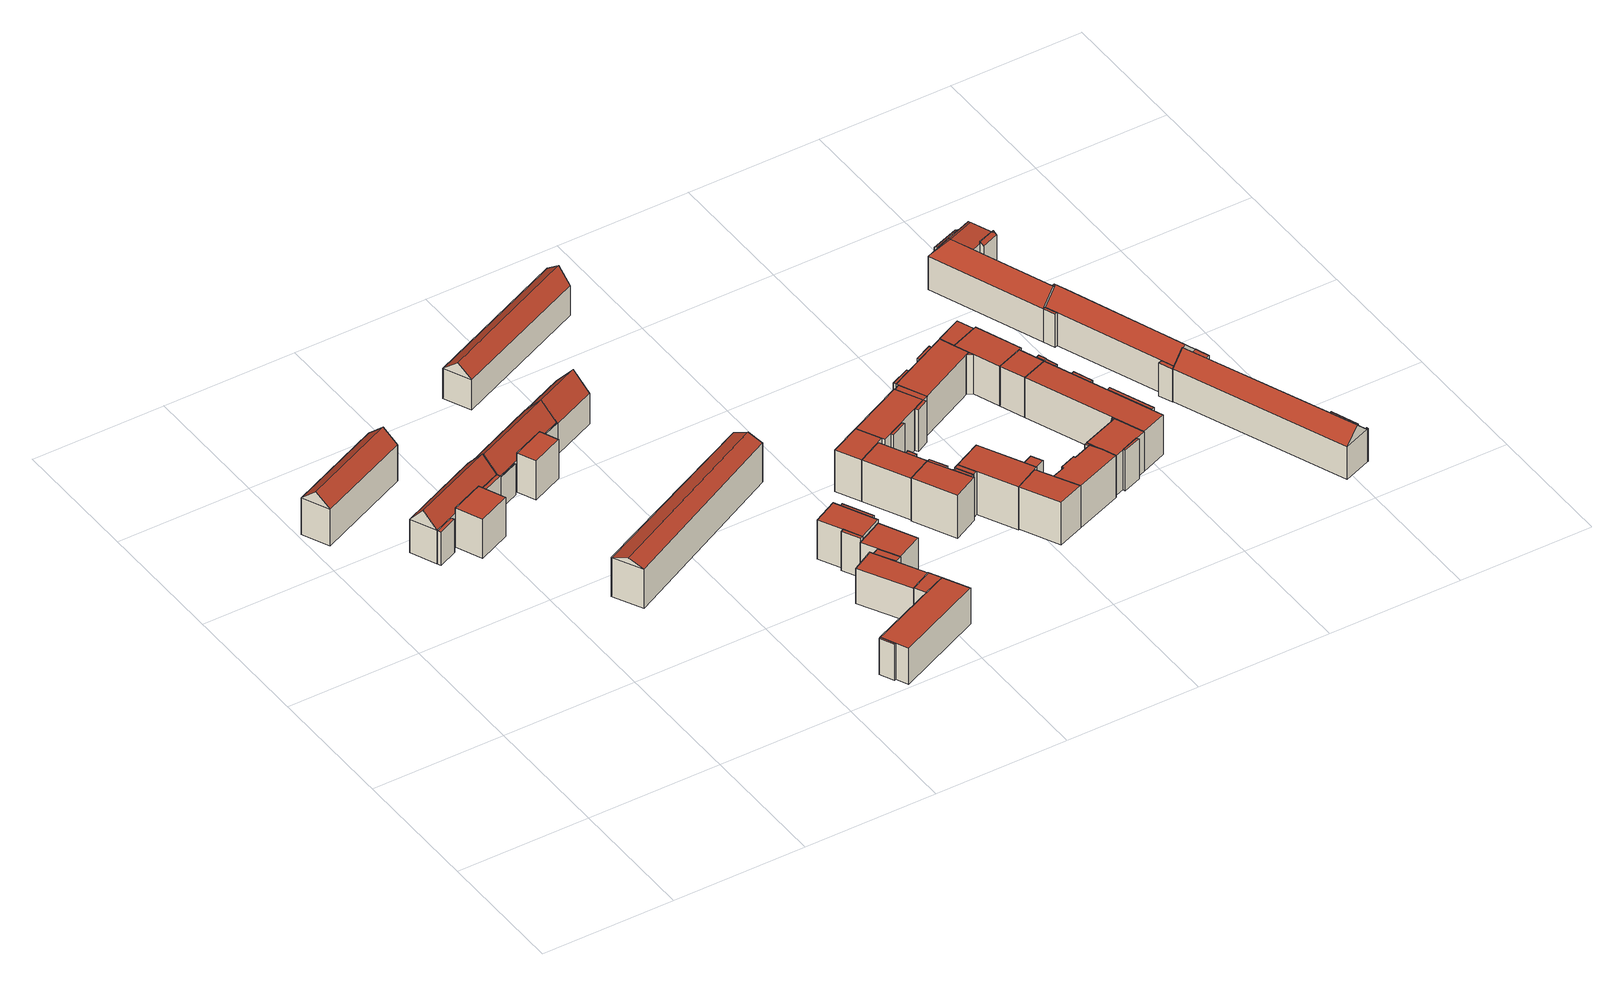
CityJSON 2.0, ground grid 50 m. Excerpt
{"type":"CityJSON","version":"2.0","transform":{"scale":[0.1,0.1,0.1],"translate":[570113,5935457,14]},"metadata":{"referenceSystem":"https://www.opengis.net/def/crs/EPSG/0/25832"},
"CityObjects":{
"building1":{"type":"Building","attributes":{"name":"Marienthaler StraÃe","Gemeindeschluessel":"02100123","function":"31001_1010","yearOfConstruction":1983,"roofType":"3100","measuredHeight":19.76,"storeysAboveGround":5},"address":[{"country":"Germany","locality":"Hamburg","thoroughfareNumber":"171","thoroughfareName":"Marienthaler Straße","postcode":"20535"}],"geometry":[{"type":"Solid","lod":"2","boundaries":[[[[0,1,2,3]],[[4,5,1,0]],[[6,7,5,4]],[[3,2,7,6]],[[0,8,4]],[[6,9,3]],[[3,9,8,0]],[[4,8,9,6]],[[1,5,7,2]]]],"semantics":{"surfaces":[{"type":"WallSurface"},{"type":"RoofSurface","Flaechenneigung":"49.3453458900435","Flaechenrichtung":"336.128006366865","Flaechengroesse":"286.462149416296"},{"type":"RoofSurface","Flaechenneigung":"49.3453482679837","Flaechenrichtung":"156.13058175922","Flaechengroesse":"286.464377842061"},{"type":"GroundSurface"}],"values":[[0,0,0,0,0,0,1,2,3]]}}]},
"building2":{"type":"Building","attributes":{"name":"Marienthaler StraÃe","Gemeindeschluessel":"02100123","function":"31001_1010"},"children":["building2-1","building2-2","building2-3","building2-4"]},
"building2-1":{"type":"BuildingPart","attributes":{"roofType":"1000","measuredHeight":13.73,"storeysAboveGround":5},"parents":["building2"],"geometry":[{"type":"Solid","lod":"2","boundaries":[[[[10,11,12,13]],[[14,15,11,10]],[[16,17,15,14]],[[13,12,17,16]],[[14,10,13,16]],[[11,15,17,12]]]],"semantics":{"surfaces":[{"type":"WallSurface"},{"type":"RoofSurface","Flaechenneigung":"90","Flaechenrichtung":"0","Flaechengroesse":"12.6203138162345"},{"type":"GroundSurface"}],"values":[[0,0,0,0,1,2]]}}]},
"building2-2":{"type":"BuildingPart","attributes":{"roofType":"3100","measuredHeight":19.68,"storeysAboveGround":5},"parents":["building2"],"geometry":[{"type":"Solid","lod":"2","boundaries":[[[[18,19,20,21]],[[14,15,19,18]],[[22,23,15,14]],[[21,20,23,22]],[[18,24,14]],[[22,25,21]],[[21,25,24,18]],[[14,24,25,22]],[[19,15,23,20]]]],"semantics":{"surfaces":[{"type":"WallSurface"},{"type":"RoofSurface","Flaechenneigung":"42.1239425469013","Flaechenrichtung":"336.247597038478","Flaechengroesse":"275.404232814907"},{"type":"RoofSurface","Flaechenneigung":"42.1235919723757","Flaechenrichtung":"156.434949438371","Flaechengroesse":"275.401360926405"},{"type":"GroundSurface"}],"values":[[0,0,0,0,0,0,1,2,3]]}}]},
"building2-3":{"type":"BuildingPart","attributes":{"roofType":"1000","measuredHeight":13.73,"storeysAboveGround":5},"parents":["building2"],"geometry":[{"type":"Solid","lod":"2","boundaries":[[[[26,27,28,29]],[[30,31,27,26]],[[22,23,31,30]],[[29,28,23,22]],[[30,26,29,22]],[[27,31,23,28]]]],"semantics":{"surfaces":[{"type":"WallSurface"},{"type":"RoofSurface","Flaechenneigung":"90","Flaechenrichtung":"0","Flaechengroesse":"11.4746150556935"},{"type":"GroundSurface"}],"values":[[0,0,0,0,1,2]]}}]},
"building2-4":{"type":"BuildingPart","attributes":{"roofType":"1000","measuredHeight":16.05,"storeysAboveGround":5},"parents":["building2"],"geometry":[{"type":"Solid","lod":"2","boundaries":[[[[32,33,34,35]],[[36,37,33,32]],[[38,39,37,36]],[[35,34,39,38]],[[36,32,35,38]],[[33,37,39,34]]]],"semantics":{"surfaces":[{"type":"WallSurface"},{"type":"RoofSurface","Flaechenneigung":"90","Flaechenrichtung":"0","Flaechengroesse":"141.328621007364"},{"type":"GroundSurface"}],"values":[[0,0,0,0,1,2]]}}]},
"building3":{"type":"Building","attributes":{"name":"Marienthaler StraÃe","Gemeindeschluessel":"02100123","function":"31001_1010"},"children":["building3-1","building3-2","building3-3","building3-4"]},
"building3-1":{"type":"BuildingPart","attributes":{"roofType":"1000","measuredHeight":12.82,"storeysAboveGround":5},"parents":["building3"],"geometry":[{"type":"Solid","lod":"2","boundaries":[[[[40,41,42,43]],[[44,45,41,40]],[[46,47,45,44]],[[43,42,47,46]],[[44,40,43,46]],[[41,45,47,42]]]],"semantics":{"surfaces":[{"type":"WallSurface"},{"type":"RoofSurface","Flaechenneigung":"90","Flaechenrichtung":"0","Flaechengroesse":"3.69058001801294"},{"type":"GroundSurface"}],"values":[[0,0,0,0,1,2]]}}]},
"building3-2":{"type":"BuildingPart","attributes":{"roofType":"3100","measuredHeight":19.62,"storeysAboveGround":5},"parents":["building3"],"geometry":[{"type":"Solid","lod":"2","boundaries":[[[[48,49,50,51]],[[52,53,49,48]],[[40,41,53,52]],[[51,50,41,40]],[[48,54,52]],[[40,55,51]],[[51,55,54,48]],[[52,54,55,40]],[[49,53,41,50]]]],"semantics":{"surfaces":[{"type":"WallSurface"},{"type":"RoofSurface","Flaechenneigung":"41.2927933065884","Flaechenrichtung":"336.173605182387","Flaechengroesse":"302.230199239545"},{"type":"RoofSurface","Flaechenneigung":"41.2927729689175","Flaechenrichtung":"156.216112564334","Flaechengroesse":"302.228823918568"},{"type":"GroundSurface"}],"values":[[0,0,0,0,0,0,1,2,3]]}}]},
"building3-3":{"type":"BuildingPart","attributes":{"roofType":"1000","measuredHeight":12.82,"storeysAboveGround":5},"parents":["building3"],"geometry":[{"type":"Solid","lod":"2","boundaries":[[[[56,57,53,52]],[[58,59,57,56]],[[60,61,59,58]],[[52,53,61,60]],[[58,56,52,60]],[[57,59,61,53]]]],"semantics":{"surfaces":[{"type":"WallSurface"},{"type":"RoofSurface","Flaechenneigung":"90","Flaechenrichtung":"0","Flaechengroesse":"3.04252201100334"},{"type":"GroundSurface"}],"values":[[0,0,0,0,1,2]]}}]},
"building3-4":{"type":"BuildingPart","attributes":{"roofType":"1000","measuredHeight":15.97,"storeysAboveGround":5},"parents":["building3"],"geometry":[{"type":"Solid","lod":"2","boundaries":[[[[62,63,64,65]],[[66,67,63,62]],[[68,69,67,66]],[[65,64,69,68]],[[66,62,65,68]],[[63,67,69,64]]]],"semantics":{"surfaces":[{"type":"WallSurface"},{"type":"RoofSurface","Flaechenneigung":"90","Flaechenrichtung":"0","Flaechengroesse":"97.6919204600187"},{"type":"GroundSurface"}],"values":[[0,0,0,0,1,2]]}}]},
"building4":{"type":"Building","attributes":{"name":"GriesstraÃe","Gemeindeschluessel":"02100123","function":"31001_1010","yearOfConstruction":1948,"roofType":"3100","measuredHeight":18.29,"storeysAboveGround":5},"address":[{"country":"Germany","locality":"Hamburg","thoroughfareNumber":"91","thoroughfareName":"Griesstraße","postcode":"20535"}],"geometry":[{"type":"Solid","lod":"2","boundaries":[[[[70,71,72,73]],[[74,75,71,70]],[[76,77,75,74]],[[73,72,77,76]],[[70,78,74]],[[76,79,73]],[[73,79,78,70]],[[74,78,79,76]],[[71,75,77,72]]]],"semantics":{"surfaces":[{"type":"WallSurface"},{"type":"RoofSurface","Flaechenneigung":"66.9086966339749","Flaechenrichtung":"334.128551646041","Flaechengroesse":"465.048843399703"},{"type":"RoofSurface","Flaechenneigung":"66.9105077200025","Flaechenrichtung":"153.63290235974","Flaechengroesse":"464.839470852734"},{"type":"GroundSurface"}],"values":[[0,0,0,0,0,0,1,2,3]]}}]},
"building5":{"type":"Building","attributes":{"name":"ChateauneufstraÃe","Gemeindeschluessel":"02100123","function":"31001_1010"},"children":["building5-1","building5-2","building5-3"]},
"building5-1":{"type":"BuildingPart","attributes":{"roofType":"1000","measuredHeight":14.78,"storeysAboveGround":5},"parents":["building5"],"geometry":[{"type":"Solid","lod":"2","boundaries":[[[[80,81,82,83]],[[84,85,81,80]],[[86,87,85,84]],[[83,82,87,86]],[[84,80,83,86]],[[81,85,87,82]]]],"semantics":{"surfaces":[{"type":"WallSurface"},{"type":"RoofSurface","Flaechenneigung":"90","Flaechenrichtung":"0","Flaechengroesse":"390.552429009424"},{"type":"GroundSurface"}],"values":[[0,0,0,0,1,2]]}}]},
"building5-2":{"type":"BuildingPart","attributes":{"roofType":"1000","measuredHeight":14.82,"storeysAboveGround":5},"parents":["building5"],"geometry":[{"type":"Solid","lod":"2","boundaries":[[[[88,89,90,91]],[[92,93,89,88]],[[94,81,93,92]],[[91,90,81,94]],[[92,88,91,94]],[[89,93,81,90]]]],"semantics":{"surfaces":[{"type":"WallSurface"},{"type":"RoofSurface","Flaechenneigung":"90","Flaechenrichtung":"0","Flaechengroesse":"44.296937575493"},{"type":"GroundSurface"}],"values":[[0,0,0,0,1,2]]}}]},
"building5-3":{"type":"BuildingPart","attributes":{"roofType":"1000","measuredHeight":14.78,"storeysAboveGround":5},"parents":["building5"],"geometry":[{"type":"Solid","lod":"2","boundaries":[[[[95,96,97,98]],[[99,100,96,95]],[[83,82,100,99]],[[98,97,82,83]],[[99,95,98,83]],[[96,100,82,97]]]],"semantics":{"surfaces":[{"type":"WallSurface"},{"type":"RoofSurface","Flaechenneigung":"90","Flaechenrichtung":"0","Flaechengroesse":"4.49197990264913"},{"type":"GroundSurface"}],"values":[[0,0,0,0,1,2]]}}]},
"building6":{"type":"Building","attributes":{"name":"Marienthaler StraÃe","Gemeindeschluessel":"02100123","function":"31001_1010","yearOfConstruction":1948,"roofType":"3100","measuredHeight":19.58,"storeysAboveGround":5},"address":[{"country":"Germany","locality":"Hamburg","thoroughfareNumber":"168","thoroughfareName":"Marienthaler Straße","postcode":"20535"}],"geometry":[{"type":"Solid","lod":"2","boundaries":[[[[101,102,49,103]],[[104,105,102,101]],[[106,57,105,104]],[[103,49,57,106]],[[101,107,104]],[[106,108,103]],[[103,108,107,101]],[[104,107,108,106]],[[102,105,57,49]]]],"semantics":{"surfaces":[{"type":"WallSurface"},{"type":"RoofSurface","Flaechenneigung":"41.0071027635603","Flaechenrichtung":"336.205041823971","Flaechengroesse":"174.128825313253"},{"type":"RoofSurface","Flaechenneigung":"41.0071012359076","Flaechenrichtung":"156.302890076058","Flaechengroesse":"174.126328403214"},{"type":"GroundSurface"}],"values":[[0,0,0,0,0,0,1,2,3]]}}]},
"building7":{"type":"Building","attributes":{"name":"SmidtstraÃe","Gemeindeschluessel":"02100123","function":"31001_1010"},"children":["building7-1","building7-2","building7-3"]},
"building7-1":{"type":"BuildingPart","attributes":{"roofType":"1000","measuredHeight":14.51,"storeysAboveGround":5},"parents":["building7"],"geometry":[{"type":"Solid","lod":"2","boundaries":[[[[109,110,111,112]],[[113,114,110,109]],[[115,116,114,113]],[[112,111,116,115]],[[113,109,112,115]],[[110,114,116,111]]]],"semantics":{"surfaces":[{"type":"WallSurface"},{"type":"RoofSurface","Flaechenneigung":"90","Flaechenrichtung":"0","Flaechengroesse":"199.00042649118"},{"type":"GroundSurface"}],"values":[[0,0,0,0,1,2]]}}]},
"building7-2":{"type":"BuildingPart","attributes":{"roofType":"1000","measuredHeight":14.54,"storeysAboveGround":5},"parents":["building7"],"geometry":[{"type":"Solid","lod":"2","boundaries":[[[[117,118,119,120]],[[121,122,118,117]],[[123,124,122,121]],[[120,119,124,123]],[[121,117,120,123]],[[118,122,124,119]]]],"semantics":{"surfaces":[{"type":"WallSurface"},{"type":"RoofSurface","Flaechenneigung":"90","Flaechenrichtung":"0","Flaechengroesse":"22.0472309405887"},{"type":"GroundSurface"}],"values":[[0,0,0,0,1,2]]}}]},
"building7-3":{"type":"BuildingPart","attributes":{"roofType":"1000","measuredHeight":14.57,"storeysAboveGround":5},"parents":["building7"],"geometry":[{"type":"Solid","lod":"2","boundaries":[[[[125,126,127,128]],[[129,130,126,125]],[[131,122,130,129]],[[128,127,122,131]],[[129,125,128,131]],[[126,130,122,127]]]],"semantics":{"surfaces":[{"type":"WallSurface"},{"type":"RoofSurface","Flaechenneigung":"90","Flaechenrichtung":"0","Flaechengroesse":"166.31725956113"},{"type":"GroundSurface"}],"values":[[0,0,0,0,1,2]]}}]},
"building8":{"type":"Building","attributes":{"name":"SmidtstraÃe","Gemeindeschluessel":"02100123","function":"31001_1010"},"children":["building8-1","building8-2","building8-3"]},
"building8-1":{"type":"BuildingPart","attributes":{"roofType":"1000","measuredHeight":16.05,"storeysAboveGround":5},"parents":["building8"],"geometry":[{"type":"Solid","lod":"2","boundaries":[[[[132,133,134,135]],[[136,137,133,132]],[[138,139,137,136]],[[135,134,139,138]],[[136,132,135,138]],[[133,137,139,134]]]],"semantics":{"surfaces":[{"type":"WallSurface"},{"type":"RoofSurface","Flaechenneigung":"90","Flaechenrichtung":"0","Flaechengroesse":"9.21591144731127"},{"type":"GroundSurface"}],"values":[[0,0,0,0,1,2]]}}]},
"building8-2":{"type":"BuildingPart","attributes":{"roofType":"1000","measuredHeight":16.05,"storeysAboveGround":5},"parents":["building8"],"geometry":[{"type":"Solid","lod":"2","boundaries":[[[[140,141,142,143]],[[144,145,141,140]],[[136,137,145,144]],[[143,142,137,136]],[[144,140,143,136]],[[141,145,137,142]]]],"semantics":{"surfaces":[{"type":"WallSurface"},{"type":"RoofSurface","Flaechenneigung":"90","Flaechenrichtung":"0","Flaechengroesse":"167.375320053358"},{"type":"GroundSurface"}],"values":[[0,0,0,0,1,2]]}}]},
"building8-3":{"type":"BuildingPart","attributes":{"roofType":"1000","measuredHeight":16.05,"storeysAboveGround":5},"parents":["building8"],"geometry":[{"type":"Solid","lod":"2","boundaries":[[[[146,147,148,149]],[[150,151,147,146]],[[152,153,151,150]],[[149,148,153,152]],[[150,146,149,152]],[[147,151,153,148]]]],"semantics":{"surfaces":[{"type":"WallSurface"},{"type":"RoofSurface","Flaechenneigung":"90","Flaechenrichtung":"0","Flaechengroesse":"13.0147841623265"},{"type":"GroundSurface"}],"values":[[0,0,0,0,1,2]]}}]},
"building9":{"type":"Building","attributes":{"name":"Marienthaler StraÃe","Gemeindeschluessel":"02100123","function":"31001_1010","yearOfConstruction":1918,"roofType":"3100","measuredHeight":16.92,"storeysAboveGround":4},"address":[{"country":"Germany","locality":"Hamburg","thoroughfareNumber":"183","thoroughfareName":"Marienthaler Straße","postcode":"20535"}],"geometry":[{"type":"Solid","lod":"2","boundaries":[[[[154,155,156,157]],[[158,159,155,154]],[[160,161,159,158]],[[157,156,161,160]],[[154,162,158]],[[160,163,157]],[[157,163,162,154]],[[158,162,163,160]],[[155,159,161,156]]]],"semantics":{"surfaces":[{"type":"WallSurface"},{"type":"RoofSurface","Flaechenneigung":"49.527260477078","Flaechenrichtung":"336.132852585757","Flaechengroesse":"434.236871172706"},{"type":"RoofSurface","Flaechenneigung":"49.5272112619967","Flaechenrichtung":"156.132478785981","Flaechengroesse":"421.558150227056"},{"type":"GroundSurface"}],"values":[[0,0,0,0,0,0,1,2,3]]}}]},
"building10":{"type":"Building","attributes":{"name":"GriesstraÃe","Gemeindeschluessel":"02100123","function":"31001_1010"},"children":["building10-1","building10-2","building10-3","building10-4","building10-5","building10-6"]},
"building10-1":{"type":"BuildingPart","attributes":{"roofType":"1000","measuredHeight":17.05,"storeysAboveGround":5},"parents":["building10"],"geometry":[{"type":"Solid","lod":"2","boundaries":[[[[164,165,166,167]],[[168,169,165,164]],[[170,171,169,168]],[[167,166,171,170]],[[168,164,167,170]],[[165,169,171,166]]]],"semantics":{"surfaces":[{"type":"WallSurface"},{"type":"RoofSurface","Flaechenneigung":"90","Flaechenrichtung":"0","Flaechengroesse":"255.700661207695"},{"type":"GroundSurface"}],"values":[[0,0,0,0,1,2]]}}]},
"building10-2":{"type":"BuildingPart","attributes":{"roofType":"1000","measuredHeight":17.07,"storeysAboveGround":5},"parents":["building10"],"geometry":[{"type":"Solid","lod":"2","boundaries":[[[[172,173,174,175]],[[176,177,173,172]],[[170,171,177,176]],[[175,174,171,170]],[[176,172,175,170]],[[173,177,171,174]]]],"semantics":{"surfaces":[{"type":"WallSurface"},{"type":"RoofSurface","Flaechenneigung":"90","Flaechenrichtung":"0","Flaechengroesse":"125.163496579073"},{"type":"GroundSurface"}],"values":[[0,0,0,0,1,2]]}}]},
"building10-3":{"type":"BuildingPart","attributes":{"roofType":"1000","measuredHeight":17.04,"storeysAboveGround":5},"parents":["building10"],"geometry":[{"type":"Solid","lod":"2","boundaries":[[[[178,179,180,181]],[[182,183,179,178]],[[184,173,183,182]],[[181,180,173,184]],[[182,178,181,184]],[[179,183,173,180]]]],"semantics":{"surfaces":[{"type":"WallSurface"},{"type":"RoofSurface","Flaechenneigung":"90","Flaechenrichtung":"0","Flaechengroesse":"194.296068192746"},{"type":"GroundSurface"}],"values":[[0,0,0,0,1,2]]}}]},
"building10-4":{"type":"BuildingPart","attributes":{"roofType":"1000","measuredHeight":17.05,"storeysAboveGround":5},"parents":["building10"],"geometry":[{"type":"Solid","lod":"2","boundaries":[[[[185,186,187,188]],[[189,190,186,185]],[[191,192,190,189]],[[188,187,192,191]],[[189,185,188,191]],[[186,190,192,187]]]],"semantics":{"surfaces":[{"type":"WallSurface"},{"type":"RoofSurface","Flaechenneigung":"90","Flaechenrichtung":"0","Flaechengroesse":"8.08368550684483"},{"type":"GroundSurface"}],"values":[[0,0,0,0,1,2]]}}]},
"building10-5":{"type":"BuildingPart","attributes":{"roofType":"1000","measuredHeight":17.05,"storeysAboveGround":5},"parents":["building10"],"geometry":[{"type":"Solid","lod":"2","boundaries":[[[[193,194,165,164]],[[195,196,194,193]],[[197,198,196,195]],[[164,165,198,197]],[[195,193,164,197]],[[194,196,198,165]]]],"semantics":{"surfaces":[{"type":"WallSurface"},{"type":"RoofSurface","Flaechenneigung":"90","Flaechenrichtung":"0","Flaechengroesse":"7.22342349980263"},{"type":"GroundSurface"}],"values":[[0,0,0,0,1,2]]}}]},
"building10-6":{"type":"BuildingPart","attributes":{"roofType":"1000","measuredHeight":16.85,"storeysAboveGround":5},"parents":["building10"],"geometry":[{"type":"Solid","lod":"2","boundaries":[[[[199,179,200,201]],[[202,203,179,199]],[[204,205,203,202]],[[206,207,205,204]],[[208,209,207,206]],[[201,200,209,208]],[[206,204,202,199,201,208]],[[179,203,205,207,209,200]]]],"semantics":{"surfaces":[{"type":"WallSurface"},{"type":"RoofSurface","Flaechenneigung":"90","Flaechenrichtung":"0","Flaechengroesse":"5.44999354256609"},{"type":"GroundSurface"}],"values":[[0,0,0,0,0,0,1,2]]}}]},
"building11":{"type":"Building","attributes":{"name":"SmidtstraÃe","Gemeindeschluessel":"02100123","function":"31001_1010"},"children":["building11-1","building11-2","building11-3","building11-4","building11-5","building11-6","building11-7"]},
"building11-1":{"type":"BuildingPart","attributes":{"roofType":"1000","measuredHeight":17.66,"storeysAboveGround":5},"parents":["building11"],"geometry":[{"type":"Solid","lod":"2","boundaries":[[[[210,211,212,213]],[[214,215,211,210]],[[216,217,215,214]],[[213,212,217,216]],[[214,210,213,216]],[[211,215,217,212]]]],"semantics":{"surfaces":[{"type":"WallSurface"},{"type":"RoofSurface","Flaechenneigung":"90","Flaechenrichtung":"0","Flaechengroesse":"178.901597692844"},{"type":"GroundSurface"}],"values":[[0,0,0,0,1,2]]}}]},
"building11-2":{"type":"BuildingPart","attributes":{"roofType":"1000","measuredHeight":17.38,"storeysAboveGround":5},"parents":["building11"],"geometry":[{"type":"Solid","lod":"2","boundaries":[[[[218,219,217,220]],[[221,222,219,218]],[[223,224,222,221]],[[220,217,224,223]],[[221,218,220,223]],[[219,222,224,217]]]],"semantics":{"surfaces":[{"type":"WallSurface"},{"type":"RoofSurface","Flaechenneigung":"90","Flaechenrichtung":"0","Flaechengroesse":"8.29000081354853"},{"type":"GroundSurface"}],"values":[[0,0,0,0,1,2]]}}]},
"building11-3":{"type":"BuildingPart","attributes":{"roofType":"1000","measuredHeight":17.66,"storeysAboveGround":5},"parents":["building11"],"geometry":[{"type":"Solid","lod":"2","boundaries":[[[[225,226,227,228]],[[229,230,226,225]],[[231,232,230,229]],[[228,227,232,231]],[[229,225,228,231]],[[226,230,232,227]]]],"semantics":{"surfaces":[{"type":"WallSurface"},{"type":"RoofSurface","Flaechenneigung":"90","Flaechenrichtung":"0","Flaechengroesse":"8.16900496851015"},{"type":"GroundSurface"}],"values":[[0,0,0,0,1,2]]}}]},
"building11-4":{"type":"BuildingPart","attributes":{"roofType":"1000","measuredHeight":17.74,"storeysAboveGround":5},"parents":["building11"],"geometry":[{"type":"Solid","lod":"2","boundaries":[[[[233,234,235,236]],[[237,238,234,233]],[[229,230,238,237]],[[236,235,230,229]],[[237,233,236,229]],[[234,238,230,235]]]],"semantics":{"surfaces":[{"type":"WallSurface"},{"type":"RoofSurface","Flaechenneigung":"90","Flaechenrichtung":"0","Flaechengroesse":"12.9982581913388"},{"type":"GroundSurface"}],"values":[[0,0,0,0,1,2]]}}]},
"building11-5":{"type":"BuildingPart","attributes":{"roofType":"1000","measuredHeight":17.74,"storeysAboveGround":5},"parents":["building11"],"geometry":[{"type":"Solid","lod":"2","boundaries":[[[[239,240,234,233]],[[241,242,240,239]],[[243,244,242,241]],[[233,234,244,243]],[[241,239,233,243]],[[240,242,244,234]]]],"semantics":{"surfaces":[{"type":"WallSurface"},{"type":"RoofSurface","Flaechenneigung":"90","Flaechenrichtung":"0","Flaechengroesse":"262.725815798944"},{"type":"GroundSurface"}],"values":[[0,0,0,0,1,2]]}}]},
"building11-6":{"type":"BuildingPart","attributes":{"roofType":"1000","measuredHeight":17.74,"storeysAboveGround":5},"parents":["building11"],"geometry":[{"type":"Solid","lod":"2","boundaries":[[[[245,246,247,248]],[[249,250,246,245]],[[241,242,250,249]],[[248,247,242,241]],[[249,245,248,241]],[[246,250,242,247]]]],"semantics":{"surfaces":[{"type":"WallSurface"},{"type":"RoofSurface","Flaechenneigung":"90","Flaechenrichtung":"0","Flaechengroesse":"18.6279088376607"},{"type":"GroundSurface"}],"values":[[0,0,0,0,1,2]]}}]},
"building11-7":{"type":"BuildingPart","attributes":{"roofType":"1000","measuredHeight":3.57,"storeysAboveGround":5},"parents":["building11"],"geometry":[{"type":"Solid","lod":"2","boundaries":[[[[251,252,253,254]],[[255,256,252,251]],[[257,246,256,255]],[[254,253,246,257]],[[255,251,254,257]],[[252,256,246,253]]]],"semantics":{"surfaces":[{"type":"WallSurface"},{"type":"RoofSurface","Flaechenneigung":"90","Flaechenrichtung":"0","Flaechengroesse":"3.77862537894333"},{"type":"GroundSurface"}],"values":[[0,0,0,0,1,2]]}}]},
"building12":{"type":"Building","attributes":{"name":"SmidtstraÃe","Gemeindeschluessel":"02100123","function":"31001_1010"},"children":["building12-1","building12-2"]},
"building12-1":{"type":"BuildingPart","attributes":{"roofType":"1000","measuredHeight":17.43,"storeysAboveGround":5},"parents":["building12"],"geometry":[{"type":"Solid","lod":"2","boundaries":[[[[258,259,260,261]],[[243,262,259,258]],[[263,264,262,243]],[[261,260,264,263]],[[243,258,261,263]],[[259,262,264,260]]]],"semantics":{"surfaces":[{"type":"WallSurface"},{"type":"RoofSurface","Flaechenneigung":"90","Flaechenrichtung":"0","Flaechengroesse":"170.343239689319"},{"type":"GroundSurface"}],"values":[[0,0,0,0,1,2]]}}]},
"building12-2":{"type":"BuildingPart","attributes":{"roofType":"1000","measuredHeight":17.25,"storeysAboveGround":5},"parents":["building12"],"geometry":[{"type":"Solid","lod":"2","boundaries":[[[[265,266,267,268]],[[269,270,266,265]],[[271,272,270,269]],[[273,274,272,271]],[[275,276,274,273]],[[277,260,276,275]],[[278,279,260,277]],[[280,281,279,278]],[[268,267,281,280]],[[278,277,275,273,271,269,265,268,280]],[[266,270,272,274,276,260,279,281,267]]]],"semantics":{"surfaces":[{"type":"WallSurface"},{"type":"RoofSurface","Flaechenneigung":"90","Flaechenrichtung":"0","Flaechengroesse":"201.632664885129"},{"type":"GroundSurface"}],"values":[[0,0,0,0,0,0,0,0,0,1,2]]}}]},
"building13":{"type":"Building","attributes":{"name":"Perthesweg","Gemeindeschluessel":"02100123","function":"31001_1010"},"children":["building13-1","building13-2","building13-3","building13-4","building13-5","building13-6","building13-7","building13-8","building13-9"]},
"building13-1":{"type":"BuildingPart","attributes":{"roofType":"1000","measuredHeight":16.29,"storeysAboveGround":5},"parents":["building13"],"geometry":[{"type":"Solid","lod":"2","boundaries":[[[[282,283,284,285]],[[286,287,283,282]],[[288,289,287,286]],[[285,284,289,288]],[[286,282,285,288]],[[283,287,289,284]]]],"semantics":{"surfaces":[{"type":"WallSurface"},{"type":"RoofSurface","Flaechenneigung":"90","Flaechenrichtung":"0","Flaechengroesse":"66.1271608401331"},{"type":"GroundSurface"}],"values":[[0,0,0,0,1,2]]}}]},
"building13-2":{"type":"BuildingPart","attributes":{"roofType":"1000","measuredHeight":16.21,"storeysAboveGround":5},"parents":["building13"],"geometry":[{"type":"Solid","lod":"2","boundaries":[[[[290,291,292,293]],[[294,295,291,290]],[[296,289,295,294]],[[293,292,289,296]],[[294,290,293,296]],[[291,295,289,292]]]],"semantics":{"surfaces":[{"type":"WallSurface"},{"type":"RoofSurface","Flaechenneigung":"90","Flaechenrichtung":"0","Flaechengroesse":"212.334326056472"},{"type":"GroundSurface"}],"values":[[0,0,0,0,1,2]]}}]},
"building13-3":{"type":"BuildingPart","attributes":{"roofType":"1000","measuredHeight":16.15,"storeysAboveGround":5},"parents":["building13"],"geometry":[{"type":"Solid","lod":"2","boundaries":[[[[297,298,299,300]],[[301,302,298,297]],[[300,299,302,301]],[[297,300,301]],[[298,302,299]]]],"semantics":{"surfaces":[{"type":"WallSurface"},{"type":"RoofSurface","Flaechenneigung":"90","Flaechenrichtung":"0","Flaechengroesse":"1.3125656443182"},{"type":"GroundSurface"}],"values":[[0,0,0,1,2]]}}]},
"building13-4":{"type":"BuildingPart","attributes":{"roofType":"1000","measuredHeight":16.15,"storeysAboveGround":5},"parents":["building13"],"geometry":[{"type":"Solid","lod":"2","boundaries":[[[[303,304,305,306]],[[307,284,304,303]],[[301,302,284,307]],[[306,305,302,301]],[[307,303,306,301]],[[304,284,302,305]]]],"semantics":{"surfaces":[{"type":"WallSurface"},{"type":"RoofSurface","Flaechenneigung":"90","Flaechenrichtung":"0","Flaechengroesse":"308.818919761613"},{"type":"GroundSurface"}],"values":[[0,0,0,0,1,2]]}}]},
"building13-5":{"type":"BuildingPart","attributes":{"roofType":"1000","measuredHeight":16.22,"storeysAboveGround":5},"parents":["building13"],"geometry":[{"type":"Solid","lod":"2","boundaries":[[[[308,309,310,311]],[[312,313,309,308]],[[314,295,313,312]],[[311,310,295,314]],[[312,308,311,314]],[[309,313,295,310]]]],"semantics":{"surfaces":[{"type":"WallSurface"},{"type":"RoofSurface","Flaechenneigung":"90","Flaechenrichtung":"0","Flaechengroesse":"103.009406870014"},{"type":"GroundSurface"}],"values":[[0,0,0,0,1,2]]}}]},
"building13-6":{"type":"BuildingPart","attributes":{"roofType":"1000","measuredHeight":16.14,"storeysAboveGround":5},"parents":["building13"],"geometry":[{"type":"Solid","lod":"2","boundaries":[[[[315,316,305,306]],[[317,318,316,315]],[[319,320,318,317]],[[306,305,320,319]],[[317,315,306,319]],[[316,318,320,305]]]],"semantics":{"surfaces":[{"type":"WallSurface"},{"type":"RoofSurface","Flaechenneigung":"90","Flaechenrichtung":"0","Flaechengroesse":"27.8187211855243"},{"type":"GroundSurface"}],"values":[[0,0,0,0,1,2]]}}]},
"building13-7":{"type":"BuildingPart","attributes":{"roofType":"1000","measuredHeight":16.15,"storeysAboveGround":5},"parents":["building13"],"geometry":[{"type":"Solid","lod":"2","boundaries":[[[[321,322,304,303]],[[323,324,322,321]],[[325,326,324,323]],[[303,304,326,325]],[[323,321,303,325]],[[322,324,326,304]]]],"semantics":{"surfaces":[{"type":"WallSurface"},{"type":"RoofSurface","Flaechenneigung":"90","Flaechenrichtung":"0","Flaechengroesse":"7.47428258445046"},{"type":"GroundSurface"}],"values":[[0,0,0,0,1,2]]}}]},
"building13-8":{"type":"BuildingPart","attributes":{"roofType":"1000","measuredHeight":16.55,"storeysAboveGround":5},"parents":["building13"],"geometry":[{"type":"Solid","lod":"2","boundaries":[[[[327,328,329,330]],[[331,332,328,327]],[[333,309,332,331]],[[330,329,309,333]],[[331,327,330,333]],[[328,332,309,329]]]],"semantics":{"surfaces":[{"type":"WallSurface"},{"type":"RoofSurface","Flaechenneigung":"90","Flaechenrichtung":"0","Flaechengroesse":"3.40686254398062"},{"type":"GroundSurface"}],"values":[[0,0,0,0,1,2]]}}]},
"building13-9":{"type":"BuildingPart","attributes":{"roofType":"1000","measuredHeight":16.15,"storeysAboveGround":5},"parents":["building13"],"geometry":[{"type":"Solid","lod":"2","boundaries":[[[[334,335,336,337]],[[338,339,335,334]],[[340,341,339,338]],[[337,336,341,340]],[[338,334,337,340]],[[335,339,341,336]]]],"semantics":{"surfaces":[{"type":"WallSurface"},{"type":"RoofSurface","Flaechenneigung":"90","Flaechenrichtung":"0","Flaechengroesse":"7.56608282385685"},{"type":"GroundSurface"}],"values":[[0,0,0,0,1,2]]}}]},
"building14":{"type":"Building","attributes":{"name":"Perthesweg","Gemeindeschluessel":"02100123","function":"31001_1010"},"children":["building14-1","building14-2","building14-3","building14-4","building14-5","building14-6","building14-7","building14-8"]},
"building14-1":{"type":"BuildingPart","attributes":{"roofType":"1000","measuredHeight":16.58,"storeysAboveGround":5},"parents":["building14"],"geometry":[{"type":"Solid","lod":"2","boundaries":[[[[342,343,344,345]],[[346,347,343,342]],[[348,349,347,346]],[[345,344,349,348]],[[346,342,345,348]],[[343,347,349,344]]]],"semantics":{"surfaces":[{"type":"WallSurface"},{"type":"RoofSurface","Flaechenneigung":"90","Flaechenrichtung":"0","Flaechengroesse":"7.34606850263575"},{"type":"GroundSurface"}],"values":[[0,0,0,0,1,2]]}}]},
"building14-2":{"type":"BuildingPart","attributes":{"roofType":"1000","measuredHeight":16.25,"storeysAboveGround":5},"parents":["building14"],"geometry":[{"type":"Solid","lod":"2","boundaries":[[[[350,351,352,353]],[[354,355,351,350]],[[356,357,355,354]],[[353,352,357,356]],[[354,350,353,356]],[[351,355,357,352]]]],"semantics":{"surfaces":[{"type":"WallSurface"},{"type":"RoofSurface","Flaechenneigung":"90","Flaechenrichtung":"0","Flaechengroesse":"178.363683931356"},{"type":"GroundSurface"}],"values":[[0,0,0,0,1,2]]}}]},
"building14-3":{"type":"BuildingPart","attributes":{"roofType":"1000","measuredHeight":16.25,"storeysAboveGround":5},"parents":["building14"],"geometry":[{"type":"Solid","lod":"2","boundaries":[[[[358,359,360,361]],[[354,355,359,358]],[[361,360,355,354]],[[358,361,354]],[[359,355,360]]]],"semantics":{"surfaces":[{"type":"WallSurface"},{"type":"RoofSurface","Flaechenneigung":"90","Flaechenrichtung":"0","Flaechengroesse":"0.775533178905312"},{"type":"GroundSurface"}],"values":[[0,0,0,1,2]]}}]},
"building14-4":{"type":"BuildingPart","attributes":{"roofType":"1000","measuredHeight":16.29,"storeysAboveGround":5},"parents":["building14"],"geometry":[{"type":"Solid","lod":"2","boundaries":[[[[308,309,313,312]],[[362,363,309,308]],[[364,357,363,362]],[[312,313,357,364]],[[362,308,312,364]],[[309,363,357,313]]]],"semantics":{"surfaces":[{"type":"WallSurface"},{"type":"RoofSurface","Flaechenneigung":"90","Flaechenrichtung":"0","Flaechengroesse":"491.243381217773"},{"type":"GroundSurface"}],"values":[[0,0,0,0,1,2]]}}]},
"building14-5":{"type":"BuildingPart","attributes":{"roofType":"1000","measuredHeight":16.15,"storeysAboveGround":5},"parents":["building14"],"geometry":[{"type":"Solid","lod":"2","boundaries":[[[[365,366,367,368]],[[369,351,366,365]],[[368,367,351,369]],[[365,368,369]],[[366,351,367]]]],"semantics":{"surfaces":[{"type":"WallSurface"},{"type":"RoofSurface","Flaechenneigung":"90","Flaechenrichtung":"0","Flaechengroesse":"2.8258206620546"},{"type":"GroundSurface"}],"values":[[0,0,0,1,2]]}}]},
"building14-6":{"type":"BuildingPart","attributes":{"roofType":"1000","measuredHeight":16.29,"storeysAboveGround":5},"parents":["building14"],"geometry":[{"type":"Solid","lod":"2","boundaries":[[[[370,332,309,308]],[[371,372,332,370]],[[373,374,372,371]],[[308,309,374,373]],[[371,370,308,373]],[[332,372,374,309]]]],"semantics":{"surfaces":[{"type":"WallSurface"},{"type":"RoofSurface","Flaechenneigung":"90","Flaechenrichtung":"0","Flaechengroesse":"5.12685051426714"},{"type":"GroundSurface"}],"values":[[0,0,0,0,1,2]]}}]},
"building14-7":{"type":"BuildingPart","attributes":{"roofType":"1000","measuredHeight":16.56,"storeysAboveGround":5},"parents":["building14"],"geometry":[{"type":"Solid","lod":"2","boundaries":[[[[375,376,377,378]],[[379,380,376,375]],[[381,382,380,379]],[[378,377,382,381]],[[379,375,378,381]],[[376,380,382,377]]]],"semantics":{"surfaces":[{"type":"WallSurface"},{"type":"RoofSurface","Flaechenneigung":"90","Flaechenrichtung":"0","Flaechengroesse":"21.2728334935202"},{"type":"GroundSurface"}],"values":[[0,0,0,0,1,2]]}}]},
"building14-8":{"type":"BuildingPart","attributes":{"roofType":"1000","measuredHeight":16.29,"storeysAboveGround":5},"parents":["building14"],"geometry":[{"type":"Solid","lod":"2","boundaries":[[[[383,384,385,386]],[[387,388,384,383]],[[389,390,388,387]],[[386,385,390,389]],[[387,383,386,389]],[[384,388,390,385]]]],"semantics":{"surfaces":[{"type":"WallSurface"},{"type":"RoofSurface","Flaechenneigung":"90","Flaechenrichtung":"0","Flaechengroesse":"8.91264653679393"},{"type":"GroundSurface"}],"values":[[0,0,0,0,1,2]]}}]},
"building15":{"type":"Building","attributes":{"name":"Perthesweg","Gemeindeschluessel":"02100123","function":"31001_1010"},"children":["building15-1","building15-2","building15-3","building15-4","building15-5"]},
"building15-1":{"type":"BuildingPart","attributes":{"roofType":"5000","measuredHeight":19.07,"storeysAboveGround":4},"parents":["building15"],"geometry":[{"type":"Solid","lod":"2","boundaries":[[[[391,392,393,394]],[[395,396,392,391]],[[397,398,396,395]],[[394,393,398,397]],[[391,399,395]],[[397,400,394]],[[394,400,399,391]],[[395,399,400,397]],[[392,396,398,393]]]],"semantics":{"surfaces":[{"type":"WallSurface"},{"type":"RoofSurface","Flaechenneigung":"41.0019287661926","Flaechenrichtung":"338.712112535834","Flaechengroesse":"42.1492821123601"},{"type":"RoofSurface","Flaechenneigung":"45.509693014132","Flaechenrichtung":"248.982418750298","Flaechengroesse":"341.993440474634"},{"type":"RoofSurface","Flaechenneigung":"45.5095565129003","Flaechenrichtung":"69.0790339803203","Flaechengroesse":"342.226610584158"},{"type":"GroundSurface"}],"values":[[0,0,0,0,1,0,2,3,4]]}}]},
"building15-2":{"type":"BuildingPart","attributes":{"roofType":"3200","measuredHeight":19.07,"storeysAboveGround":4},"parents":["building15"],"geometry":[{"type":"Solid","lod":"2","boundaries":[[[[401,402,396,395]],[[403,404,402,401]],[[405,406,404,403]],[[395,396,406,405]],[[401,407,403]],[[405,399,395]],[[395,399,407,401]],[[403,407,399,405]],[[402,404,406,396]]]],"semantics":{"surfaces":[{"type":"WallSurface"},{"type":"RoofSurface","Flaechenneigung":"44.066875169812","Flaechenrichtung":"68.9504678827939","Flaechengroesse":"37.9802103474161"},{"type":"RoofSurface","Flaechenneigung":"-45.6634525113954","Flaechenrichtung":"249.122151519785","Flaechengroesse":"38.7639899039981"},{"type":"RoofSurface","Flaechenneigung":"41.1651243882371","Flaechenrichtung":"338.810387492489","Flaechengroesse":"79.3737493186183"},{"type":"RoofSurface","Flaechenneigung":"41.1653671153636","Flaechenrichtung":"159.000966444019","Flaechengroesse":"79.4817230812701"},{"type":"GroundSurface"}],"values":[[0,0,0,0,1,2,3,4,5]]}}]},
"building15-3":{"type":"BuildingPart","attributes":{"roofType":"2100","measuredHeight":14.52,"storeysAboveGround":4},"parents":["building15"],"geometry":[{"type":"Solid","lod":"2","boundaries":[[[[408,409,410,411]],[[412,404,409,408]],[[413,414,404,412]],[[411,410,414,413]],[[412,408,411,413]],[[409,404,414,410]]]],"semantics":{"surfaces":[{"type":"WallSurface"},{"type":"RoofSurface","Flaechenneigung":"52.1160097868917","Flaechenrichtung":"158.991236891537","Flaechengroesse":"13.6197494754172"},{"type":"GroundSurface"}],"values":[[0,0,0,0,1,2]]}}]},
"building15-4":{"type":"BuildingPart","attributes":{"roofType":"1000","measuredHeight":13.5,"storeysAboveGround":4},"parents":["building15"],"geometry":[{"type":"Solid","lod":"2","boundaries":[[[[415,416,417,418]],[[419,420,416,415]],[[397,398,420,419]],[[418,417,398,397]],[[419,415,418,397]],[[416,420,398,417]]]],"semantics":{"surfaces":[{"type":"WallSurface"},{"type":"RoofSurface","Flaechenneigung":"90","Flaechenrichtung":"0","Flaechengroesse":"5.32430059853981"},{"type":"GroundSurface"}],"values":[[0,0,0,0,1,2]]}}]},
"building15-5":{"type":"BuildingPart","attributes":{"roofType":"2100","measuredHeight":13.86,"storeysAboveGround":4},"parents":["building15"],"geometry":[{"type":"Solid","lod":"2","boundaries":[[[[421,422,423,424]],[[425,426,422,421]],[[427,428,426,425]],[[424,423,428,427]],[[425,421,424,427]],[[422,426,428,423]]]],"semantics":{"surfaces":[{"type":"WallSurface"},{"type":"RoofSurface","Flaechenneigung":"58.7823737687349","Flaechenrichtung":"338.91028512054","Flaechengroesse":"17.1784934564638"},{"type":"GroundSurface"}],"values":[[0,0,0,0,1,2]]}}]},
"building16":{"type":"Building","attributes":{"name":"Perthesweg","Gemeindeschluessel":"02100123","function":"31001_1010"},"children":["building16-1","building16-2","building16-3"]},
"building16-1":{"type":"BuildingPart","attributes":{"roofType":"1000","measuredHeight":13.52,"storeysAboveGround":4},"parents":["building16"],"geometry":[{"type":"Solid","lod":"2","boundaries":[[[[429,430,431,432]],[[433,434,430,429]],[[435,436,434,433]],[[432,431,436,435]],[[433,429,432,435]],[[430,434,436,431]]]],"semantics":{"surfaces":[{"type":"WallSurface"},{"type":"RoofSurface","Flaechenneigung":"90","Flaechenrichtung":"0","Flaechengroesse":"8.85716035155079"},{"type":"GroundSurface"}],"values":[[0,0,0,0,1,2]]}}]},
"building16-2":{"type":"BuildingPart","attributes":{"roofType":"3100","measuredHeight":19.12,"storeysAboveGround":4},"parents":["building16"],"geometry":[{"type":"Solid","lod":"2","boundaries":[[[[437,438,420,419]],[[429,430,438,437]],[[439,440,430,429]],[[419,420,440,439]],[[437,441,429]],[[439,442,419]],[[419,442,441,437]],[[429,441,442,439]],[[438,430,440,420]]]],"semantics":{"surfaces":[{"type":"WallSurface"},{"type":"RoofSurface","Flaechenneigung":"44.7346353044848","Flaechenrichtung":"69.3575334116089","Flaechengroesse":"407.514550464803"},{"type":"RoofSurface","Flaechenneigung":"44.7351614512602","Flaechenrichtung":"249.084206756191","Flaechengroesse":"407.513460100322"},{"type":"GroundSurface"}],"values":[[0,0,0,0,0,0,1,2,3]]}}]},
"building16-3":{"type":"BuildingPart","attributes":{"roofType":"1000","measuredHeight":13.52,"storeysAboveGround":4},"parents":["building16"],"geometry":[{"type":"Solid","lod":"2","boundaries":[[[[443,444,445,446]],[[394,393,444,443]],[[439,440,393,394]],[[446,445,440,439]],[[394,443,446,439]],[[444,393,440,445]]]],"semantics":{"surfaces":[{"type":"WallSurface"},{"type":"RoofSurface","Flaechenneigung":"90","Flaechenrichtung":"0","Flaechengroesse":"5.23832214368473"},{"type":"GroundSurface"}],"values":[[0,0,0,0,1,2]]}}]},
"building17":{"type":"Building","attributes":{"name":"Perthesweg","Gemeindeschluessel":"02100123","function":"31001_1010"},"children":["building17-1","building17-2","building17-3","building17-4"]},
"building17-1":{"type":"BuildingPart","attributes":{"roofType":"1000","measuredHeight":13.46,"storeysAboveGround":4},"parents":["building17"],"geometry":[{"type":"Solid","lod":"2","boundaries":[[[[447,448,449,450]],[[451,452,448,447]],[[453,454,452,451]],[[450,449,454,453]],[[451,447,450,453]],[[448,452,454,449]]]],"semantics":{"surfaces":[{"type":"WallSurface"},{"type":"RoofSurface","Flaechenneigung":"90","Flaechenrichtung":"0","Flaechengroesse":"8.79338490962043"},{"type":"GroundSurface"}],"values":[[0,0,0,0,1,2]]}}]},
"building17-2":{"type":"BuildingPart","attributes":{"roofType":"3100","measuredHeight":18.81,"storeysAboveGround":4},"parents":["building17"],"geometry":[{"type":"Solid","lod":"2","boundaries":[[[[455,456,457,458]],[[459,460,456,455]],[[461,462,460,459]],[[458,457,462,461]],[[455,463,459]],[[461,464,458]],[[458,464,463,455]],[[459,463,464,461]],[[456,460,462,457]]]],"semantics":{"surfaces":[{"type":"WallSurface"},{"type":"RoofSurface","Flaechenneigung":"44.8714928300406","Flaechenrichtung":"248.259209567793","Flaechengroesse":"518.216427459912"},{"type":"RoofSurface","Flaechenneigung":"44.8706302458518","Flaechenrichtung":"68.1397842271572","Flaechengroesse":"518.218636783975"},{"type":"GroundSurface"}],"values":[[0,0,0,0,0,0,1,2,3]]}}]},
"building17-3":{"type":"BuildingPart","attributes":{"roofType":"1000","measuredHeight":13.46,"storeysAboveGround":4},"parents":["building17"],"geometry":[{"type":"Solid","lod":"2","boundaries":[[[[465,466,460,459]],[[467,468,466,465]],[[469,470,468,467]],[[459,460,470,469]],[[467,465,459,469]],[[466,468,470,460]]]],"semantics":{"surfaces":[{"type":"WallSurface"},{"type":"RoofSurface","Flaechenneigung":"90","Flaechenrichtung":"0","Flaechengroesse":"10.2974785056555"},{"type":"GroundSurface"}],"values":[[0,0,0,0,1,2]]}}]},
"building17-4":{"type":"BuildingPart","attributes":{"roofType":"1000","measuredHeight":13.46,"storeysAboveGround":4},"parents":["building17"],"geometry":[{"type":"Solid","lod":"2","boundaries":[[[[471,472,473,474]],[[475,476,472,471]],[[461,462,476,475]],[[474,473,462,461]],[[475,471,474,461]],[[472,476,462,473]]]],"semantics":{"surfaces":[{"type":"WallSurface"},{"type":"RoofSurface","Flaechenneigung":"90","Flaechenrichtung":"0","Flaechengroesse":"0.533212029387805"},{"type":"GroundSurface"}],"values":[[0,0,0,0,1,2]]}}]}
},
"vertices":[
[368,1861,162],[368,1861,12],[7,1701,12],[7,1701,162],[413,1761,162],[413,1761,12],[52,1601,162],[52,1601,12],[391,1811,210],[29,1651,210],
[531,1444,147],[531,1444,10],[537,1430,10],[537,1430,147],[607,1477,147],[607,1477,10],[613,1463,147],[613,1463,10],
[563,1576,147],[563,1576,10],[249,1437,10],[249,1437,147],[292,1340,147],[292,1340,10],[585,1526,207],[270,1388,207],
[370,1359,147],[370,1359,10],[364,1371,10],[364,1371,147],[298,1326,147],[298,1326,10],
[553,1339,170],[553,1339,10],[511,1435,10],[511,1435,170],[430,1285,170],[430,1285,10],[387,1381,170],[387,1381,10],
[611,1467,139],[611,1467,11],[613,1463,11],[613,1463,139],[691,1502,139],[691,1502,11],[693,1498,139],[693,1498,11],
[868,1711,139],[868,1711,11],[563,1576,11],[563,1576,139],[917,1602,139],[917,1602,11],[893,1656,207],[587,1522,207],
[918,1598,139],[918,1598,11],[837,1563,139],[837,1563,11],[836,1566,139],[836,1566,11],
[854,1493,171],[854,1493,11],[825,1561,11],[825,1561,171],[734,1440,171],[734,1440,11],[704,1508,171],[704,1508,11],
[1351,1231,160],[1351,1231,1],[676,908,1],[676,908,160],[1399,1135,160],[1399,1135,1],[731,800,160],[731,800,1],[1375,1183,184],[704,854,184],
[1511,252,156],[1511,252,8],[1181,105,8],[1181,105,156],[1559,157,156],[1559,157,8],[1225,6,156],[1225,6,8],
[1405,255,157],[1405,255,8],[1427,214,8],[1427,214,157],[1488,296,157],[1488,296,8],[1511,252,157],
[1198,48,156],[1198,48,8],[1205,51,8],[1205,51,156],[1174,101,156],[1174,101,8],
[1037,1786,136],[1037,1786,11],[868,1711,136],[1088,1672,136],[1088,1672,11],[918,1598,136],[1063,1729,207],[893,1655,207],
[1488,296,156],[1488,296,11],[1388,486,11],[1388,486,156],[1405,255,156],[1405,255,11],[1305,441,156],[1305,441,11],
[1418,487,156],[1418,487,11],[1394,475,11],[1394,475,156],[1458,413,156],[1458,413,11],[1435,402,156],[1435,402,11],
[1490,595,157],[1490,595,11],[1388,543,11],[1388,543,157],[1556,462,157],[1556,462,11],[1458,413,157],
[1370,615,171],[1370,615,10],[1358,609,10],[1358,609,171],[1402,551,171],[1402,551,10],[1391,545,171],[1391,545,10],
[1416,746,171],[1416,746,10],[1326,700,10],[1326,700,171],[1490,595,171],[1490,595,10],
[1480,615,171],[1480,615,10],[1491,620,10],[1491,620,171],[1428,721,171],[1428,721,10],[1438,726,171],[1438,726,10],
[1323,2284,134],[1323,2284,11],[765,2037,11],[765,2037,134],[1336,2169,134],[1336,2169,11],[810,1937,134],[810,1937,11],[1329,2226,181],[788,1987,181],
[1939,1023,177],[1939,1023,6],[1891,1119,6],[1891,1119,177],[1727,919,177],[1727,919,6],[1678,1017,177],[1678,1017,6],
[1607,873,177],[1607,873,6],[1721,930,6],[1721,930,177],[1562,962,177],[1562,962,6],
[1783,755,176],[1783,755,6],[1701,920,6],[1701,920,176],[1689,708,176],[1689,708,6],[1607,873,176],
[1823,953,177],[1823,953,6],[1818,964,6],[1818,964,177],[1762,923,177],[1762,923,6],[1757,934,177],[1757,934,6],
[1945,1011,177],[1945,1011,6],[1898,987,177],[1898,987,6],[1892,999,177],[1892,999,6],
[1783,755,174],[1785,756,6],[1785,756,174],[1747,828,174],[1747,828,6],[1759,835,174],[1759,835,6],[1773,806,174],[1773,806,6],[1763,801,174],[1763,801,6],
[1766,554,178],[1766,554,1],[1860,601,1],[1860,601,178],[1689,708,178],[1689,708,1],[1780,754,178],[1780,754,1],
[1792,760,175],[1792,760,1],[1780,754,175],[1822,699,175],[1822,699,1],[1812,694,175],[1812,694,1],
[1838,670,178],[1838,670,1],[1823,673,1],[1823,673,178],[1866,614,178],[1866,614,1],[1856,609,178],[1856,609,1],
[1851,685,178],[1851,685,1],[1835,677,1],[1835,677,178],[1883,622,178],[1883,622,1],
[1956,737,178],[1956,737,1],[2057,536,178],[2057,536,1],[1953,484,178],[1953,484,1],
[2071,595,178],[2071,595,1],[2036,578,1],[2036,578,178],[2092,553,178],[2092,553,1],
[2039,594,37],[2039,594,1],[2045,583,1],[2045,583,37],[2065,607,37],[2065,607,1],[2071,595,37],
[2024,342,178],[2024,342,4],[2123,381,4],[2123,381,178],[1953,484,4],[2045,530,178],[2045,530,4],
[2187,520,176],[2187,520,4],[2125,496,4],[2125,496,176],[2189,513,176],[2189,513,4],[2261,541,176],[2261,541,4],[2283,502,176],[2283,502,4],[2303,450,176],[2303,450,4],[2123,381,176],[2076,470,176],[2076,470,4],[2128,489,176],[2128,489,4],
[2250,1304,175],[2250,1304,12],[2154,1258,12],[2154,1258,175],[2274,1243,175],[2274,1243,12],[2174,1204,175],[2174,1204,12],
[2348,1077,174],[2348,1077,12],[2283,1246,12],[2283,1246,174],[2239,1035,174],[2239,1035,12],[2174,1204,174],
[2181,1142,174],[2181,1142,12],[2201,1133,12],[2201,1133,174],[2195,1149,174],[2195,1149,12],
[1911,1140,174],[1911,1140,12],[1962,1034,12],[1962,1034,174],[2154,1258,174],
[2372,980,175],[2372,980,12],[2337,1072,12],[2337,1072,175],[2274,943,175],[2274,943,12],[2239,1035,175],
[1939,1023,174],[1939,1023,12],[1891,1119,174],[1891,1119,12],[1916,1131,174],[1916,1131,12],
[1907,1149,174],[1907,1149,12],[1979,1183,174],[1979,1183,12],[1983,1175,174],[1983,1175,12],
[2372,1012,178],[2372,1012,12],[2362,1008,12],[2362,1008,178],[2383,985,178],[2383,985,12],[2372,980,178],
[2039,1214,174],[2039,1214,12],[2043,1204,12],[2043,1204,174],[2105,1245,174],[2105,1245,12],[2109,1236,174],[2109,1236,12],
[2341,454,177],[2341,454,12],[2410,480,12],[2410,480,177],[2338,463,177],[2338,463,12],[2406,489,177],[2406,489,12],
[2261,559,174],[2261,559,12],[2303,450,12],[2303,450,174],[2403,613,174],[2403,613,12],[2446,504,174],[2446,504,12],
[2400,622,174],[2400,622,12],[2387,607,12],[2387,607,174],
[2543,542,175],[2543,542,12],[2446,504,175],
[2252,555,173],[2252,555,12],[2283,502,12],[2283,502,173],[2261,559,173],
[2383,985,175],[2398,944,175],[2398,944,12],[2387,940,175],[2387,940,12],
[2474,752,177],[2474,752,12],[2463,747,12],[2463,747,177],[2538,587,177],[2538,587,12],[2527,582,177],[2527,582,12],
[2423,883,175],[2423,883,12],[2411,879,12],[2411,879,175],[2449,814,175],[2449,814,12],[2438,810,175],[2438,810,12],
[2368,1656,149],[2368,1656,14],[2531,1232,14],[2531,1232,149],[2474,1698,149],[2474,1698,14],[2636,1273,149],[2636,1273,14],[2438,1632,204],[2584,1253,204],
[2573,1736,149],[2573,1736,14],[2608,1645,149],[2608,1645,14],[2509,1607,149],[2509,1607,14],[2540,1671,204],
[2541,1619,159],[2541,1619,14],[2546,1605,14],[2546,1605,147],[2608,1645,159],[2613,1631,147],[2613,1631,14],
[2631,1320,149],[2631,1320,14],[2620,1316,14],[2620,1316,149],[2647,1277,149],[2647,1277,14],
[2522,1716,152],[2522,1716,14],[2518,1728,14],[2518,1728,144],[2416,1675,152],[2416,1675,14],[2412,1688,144],[2412,1688,14],
[2727,754,149],[2727,754,14],[2707,805,14],[2707,805,149],[2712,748,149],[2712,748,14],[2691,799,149],[2691,799,14],
[2828,793,149],[2828,793,14],[2541,1236,149],[2541,1236,14],[2777,774,205],[2594,1257,205],
[2549,1187,149],[2549,1187,14],[2559,1191,14],[2559,1191,149],
[3011,287,151],[3011,287,17],[3051,187,17],[3051,187,151],[3019,290,151],[3019,290,17],[3058,190,151],[3058,190,17],
[2712,748,151],[2712,748,17],[2965,111,17],[2965,111,151],[2810,786,151],[2810,786,17],[3066,150,151],[3066,150,17],[2761,767,205],[3016,130,205],
[2828,793,151],[2828,793,17],[2847,741,151],[2847,741,17],[2831,735,151],[2831,735,17],
[3070,159,151],[3070,159,17],[3063,157,17],[3063,157,151],[3072,152,151],[3072,152,17]
]}
